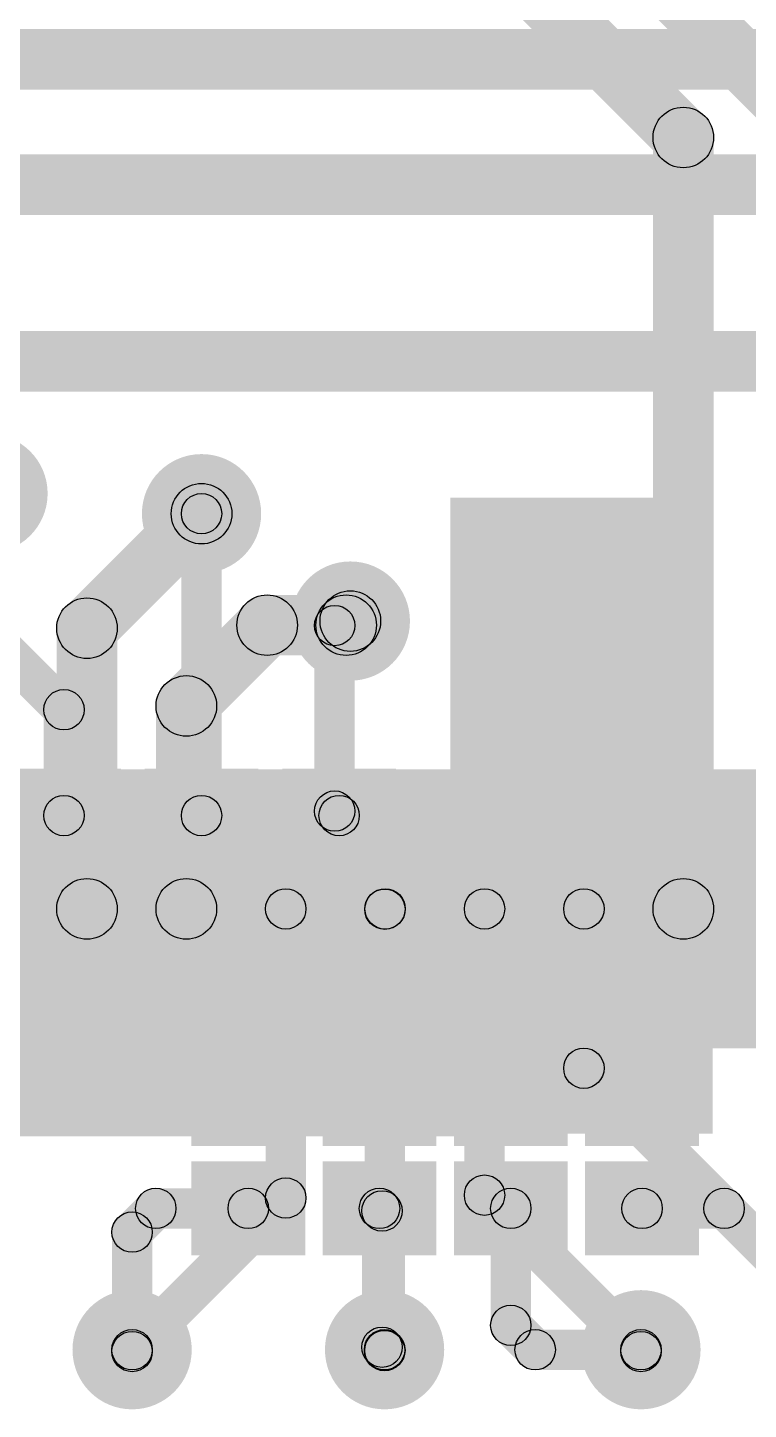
# Model space of a CAD drawing. Header units: millimetres. Extents: x -1.37 to 1.18, y -0.07 to 2.63.
# Drawn here: x 0.0533 to 0.1961, y 0.7319 to 1.0056 of the extents above; entities that cross this region are included whole.
import ezdxf

# ---------------------------------------------------------------- set-up
doc = ezdxf.new("R2010")
doc.units = ezdxf.units.MM
doc.header["$MEASUREMENT"] = 0
for name, color, linetype in [('BottomLayer', 5, 'Continuous'), ('BottomPaste', 16, 'Continuous'), ('BottomSolder', 6, 'Continuous'), ('TopLayer', 1, 'Continuous'), ('TopPaste', 8, 'Continuous'), ('TopSolder', 216, 'Continuous'), ('ViaHoleLayer', 16, 'Continuous')]:
    doc.layers.add(name, color=color, linetype=linetype)

# ---------------------------------------------------------------- blocks, each defined once
blk = doc.blocks.new('R___0201_B_14')
at = {"layer": 'BottomLayer'}
for points in [[(-0.01614, 0.00728), (-0.00551, 0.00728), (-0.00551, -0.00728), (-0.01614, -0.00728)], [(0.00551, 0.00728), (0.01614, 0.00728), (0.01614, -0.00728), (0.00551, -0.00728)]]:
    blk.add_hatch(color=5, dxfattribs=at).paths.add_polyline_path(points)
at = {"layer": 'BottomPaste'}
for points in [[(-0.01614, 0.00728), (-0.00551, 0.00728), (-0.00551, -0.00728), (-0.01614, -0.00728)], [(0.00551, 0.00728), (0.01614, 0.00728), (0.01614, -0.00728), (0.00551, -0.00728)]]:
    blk.add_hatch(color=16, dxfattribs=at).paths.add_polyline_path(points)
at = {"layer": 'BottomSolder'}
for points in [[(-0.02014, 0.01128), (-0.00151, 0.01128), (-0.00151, -0.01128), (-0.02014, -0.01128)], [(0.00151, 0.01128), (0.02014, 0.01128), (0.02014, -0.01128), (0.00151, -0.01128)]]:
    blk.add_hatch(color=6, dxfattribs=at).paths.add_polyline_path(points)
blk = doc.blocks.new('R___0201_B_16')
at = {"layer": 'BottomLayer'}
for points in [[(-0.01614, 0.00728), (-0.00551, 0.00728), (-0.00551, -0.00728), (-0.01614, -0.00728)], [(0.00551, 0.00728), (0.01614, 0.00728), (0.01614, -0.00728), (0.00551, -0.00728)]]:
    blk.add_hatch(color=5, dxfattribs=at).paths.add_polyline_path(points)
at = {"layer": 'BottomPaste'}
for points in [[(-0.01614, 0.00728), (-0.00551, 0.00728), (-0.00551, -0.00728), (-0.01614, -0.00728)], [(0.00551, 0.00728), (0.01614, 0.00728), (0.01614, -0.00728), (0.00551, -0.00728)]]:
    blk.add_hatch(color=16, dxfattribs=at).paths.add_polyline_path(points)
at = {"layer": 'BottomSolder'}
for points in [[(-0.02014, 0.01128), (-0.00151, 0.01128), (-0.00151, -0.01128), (-0.02014, -0.01128)], [(0.00151, 0.01128), (0.02014, 0.01128), (0.02014, -0.01128), (0.00151, -0.01128)]]:
    blk.add_hatch(color=6, dxfattribs=at).paths.add_polyline_path(points)
blk = doc.blocks.new('R___0201_B_18')
at = {"layer": 'BottomLayer'}
for points in [[(-0.01614, 0.00728), (-0.00551, 0.00728), (-0.00551, -0.00728), (-0.01614, -0.00728)], [(0.00551, 0.00728), (0.01614, 0.00728), (0.01614, -0.00728), (0.00551, -0.00728)]]:
    blk.add_hatch(color=5, dxfattribs=at).paths.add_polyline_path(points)
at = {"layer": 'BottomPaste'}
for points in [[(-0.01614, 0.00728), (-0.00551, 0.00728), (-0.00551, -0.00728), (-0.01614, -0.00728)], [(0.00551, 0.00728), (0.01614, 0.00728), (0.01614, -0.00728), (0.00551, -0.00728)]]:
    blk.add_hatch(color=16, dxfattribs=at).paths.add_polyline_path(points)
at = {"layer": 'BottomSolder'}
for points in [[(-0.02014, 0.01128), (-0.00151, 0.01128), (-0.00151, -0.01128), (-0.02014, -0.01128)], [(0.00151, 0.01128), (0.02014, 0.01128), (0.02014, -0.01128), (0.00151, -0.01128)]]:
    blk.add_hatch(color=6, dxfattribs=at).paths.add_polyline_path(points)
blk = doc.blocks.new('R___0201_B_19')
at = {"layer": 'BottomLayer'}
for points in [[(-0.01614, 0.00728), (-0.00551, 0.00728), (-0.00551, -0.00728), (-0.01614, -0.00728)], [(0.00551, 0.00728), (0.01614, 0.00728), (0.01614, -0.00728), (0.00551, -0.00728)]]:
    blk.add_hatch(color=5, dxfattribs=at).paths.add_polyline_path(points)
at = {"layer": 'BottomPaste'}
for points in [[(-0.01614, 0.00728), (-0.00551, 0.00728), (-0.00551, -0.00728), (-0.01614, -0.00728)], [(0.00551, 0.00728), (0.01614, 0.00728), (0.01614, -0.00728), (0.00551, -0.00728)]]:
    blk.add_hatch(color=16, dxfattribs=at).paths.add_polyline_path(points)
at = {"layer": 'BottomSolder'}
for points in [[(-0.02014, 0.01128), (-0.00151, 0.01128), (-0.00151, -0.01128), (-0.02014, -0.01128)], [(0.00151, 0.01128), (0.02014, 0.01128), (0.02014, -0.01128), (0.00151, -0.01128)]]:
    blk.add_hatch(color=6, dxfattribs=at).paths.add_polyline_path(points)
blk = doc.blocks.new('R___0201_B_20')
at = {"layer": 'BottomLayer'}
for points in [[(-0.01614, 0.00728), (-0.00551, 0.00728), (-0.00551, -0.00728), (-0.01614, -0.00728)], [(0.00551, 0.00728), (0.01614, 0.00728), (0.01614, -0.00728), (0.00551, -0.00728)]]:
    blk.add_hatch(color=5, dxfattribs=at).paths.add_polyline_path(points)
at = {"layer": 'BottomPaste'}
for points in [[(-0.01614, 0.00728), (-0.00551, 0.00728), (-0.00551, -0.00728), (-0.01614, -0.00728)], [(0.00551, 0.00728), (0.01614, 0.00728), (0.01614, -0.00728), (0.00551, -0.00728)]]:
    blk.add_hatch(color=16, dxfattribs=at).paths.add_polyline_path(points)
at = {"layer": 'BottomSolder'}
for points in [[(-0.02014, 0.01128), (-0.00151, 0.01128), (-0.00151, -0.01128), (-0.02014, -0.01128)], [(0.00151, 0.01128), (0.02014, 0.01128), (0.02014, -0.01128), (0.00151, -0.01128)]]:
    blk.add_hatch(color=6, dxfattribs=at).paths.add_polyline_path(points)
blk = doc.blocks.new('R___0201_B_22')
at = {"layer": 'BottomLayer'}
for points in [[(-0.01614, 0.00728), (-0.00551, 0.00728), (-0.00551, -0.00728), (-0.01614, -0.00728)], [(0.00551, 0.00728), (0.01614, 0.00728), (0.01614, -0.00728), (0.00551, -0.00728)]]:
    blk.add_hatch(color=5, dxfattribs=at).paths.add_polyline_path(points)
at = {"layer": 'BottomPaste'}
for points in [[(-0.01614, 0.00728), (-0.00551, 0.00728), (-0.00551, -0.00728), (-0.01614, -0.00728)], [(0.00551, 0.00728), (0.01614, 0.00728), (0.01614, -0.00728), (0.00551, -0.00728)]]:
    blk.add_hatch(color=16, dxfattribs=at).paths.add_polyline_path(points)
at = {"layer": 'BottomSolder'}
for points in [[(-0.02014, 0.01128), (-0.00151, 0.01128), (-0.00151, -0.01128), (-0.02014, -0.01128)], [(0.00151, 0.01128), (0.02014, 0.01128), (0.02014, -0.01128), (0.00151, -0.01128)]]:
    blk.add_hatch(color=6, dxfattribs=at).paths.add_polyline_path(points)
blk = doc.blocks.new('R___0201_B_24')
at = {"layer": 'BottomLayer'}
for points in [[(-0.01614, 0.00728), (-0.00551, 0.00728), (-0.00551, -0.00728), (-0.01614, -0.00728)], [(0.00551, 0.00728), (0.01614, 0.00728), (0.01614, -0.00728), (0.00551, -0.00728)]]:
    blk.add_hatch(color=5, dxfattribs=at).paths.add_polyline_path(points)
at = {"layer": 'BottomPaste'}
for points in [[(-0.01614, 0.00728), (-0.00551, 0.00728), (-0.00551, -0.00728), (-0.01614, -0.00728)], [(0.00551, 0.00728), (0.01614, 0.00728), (0.01614, -0.00728), (0.00551, -0.00728)]]:
    blk.add_hatch(color=16, dxfattribs=at).paths.add_polyline_path(points)
at = {"layer": 'BottomSolder'}
for points in [[(-0.02014, 0.01128), (-0.00151, 0.01128), (-0.00151, -0.01128), (-0.02014, -0.01128)], [(0.00151, 0.01128), (0.02014, 0.01128), (0.02014, -0.01128), (0.00151, -0.01128)]]:
    blk.add_hatch(color=6, dxfattribs=at).paths.add_polyline_path(points)
blk = doc.blocks.new('LQFP_100_78')
at = {"layer": 'TopLayer'}
for points in [[(0.06496, -0.2815), (0.06496, -0.32874), (0.05315, -0.32874), (0.05315, -0.2815)], [(0.08465, -0.2815), (0.08465, -0.32874), (0.07283, -0.32874), (0.07283, -0.2815)], [(0.10433, -0.2815), (0.10433, -0.32874), (0.09252, -0.32874), (0.09252, -0.2815)], [(0.12402, -0.2815), (0.12402, -0.32874), (0.1122, -0.32874), (0.1122, -0.2815)], [(0.1437, -0.2815), (0.1437, -0.32874), (0.13189, -0.32874), (0.13189, -0.2815)], [(0.16339, -0.2815), (0.16339, -0.32874), (0.15157, -0.32874), (0.15157, -0.2815)], [(0.18307, -0.2815), (0.18307, -0.32874), (0.17126, -0.32874), (0.17126, -0.2815)]]:
    blk.add_hatch(color=1, dxfattribs=at).paths.add_polyline_path(points)
at = {"layer": 'TopPaste'}
for points in [[(0.06496, -0.2815), (0.06496, -0.32874), (0.05315, -0.32874), (0.05315, -0.2815)], [(0.08465, -0.2815), (0.08465, -0.32874), (0.07283, -0.32874), (0.07283, -0.2815)], [(0.10433, -0.2815), (0.10433, -0.32874), (0.09252, -0.32874), (0.09252, -0.2815)], [(0.12402, -0.2815), (0.12402, -0.32874), (0.1122, -0.32874), (0.1122, -0.2815)], [(0.1437, -0.2815), (0.1437, -0.32874), (0.13189, -0.32874), (0.13189, -0.2815)], [(0.16339, -0.2815), (0.16339, -0.32874), (0.15157, -0.32874), (0.15157, -0.2815)], [(0.18307, -0.2815), (0.18307, -0.32874), (0.17126, -0.32874), (0.17126, -0.2815)]]:
    blk.add_hatch(color=8, dxfattribs=at).paths.add_polyline_path(points)
at = {"layer": 'TopSolder'}
for points in [[(0.04928, -0.2775), (0.04928, -0.33274), (0.02946, -0.33274), (0.02946, -0.2775)], [(0.06896, -0.2775), (0.06896, -0.33274), (0.04915, -0.33274), (0.04915, -0.2775)], [(0.08865, -0.2775), (0.08865, -0.33274), (0.06883, -0.33274), (0.06883, -0.2775)], [(0.10833, -0.2775), (0.10833, -0.33274), (0.08852, -0.33274), (0.08852, -0.2775)], [(0.12802, -0.2775), (0.12802, -0.33274), (0.1082, -0.33274), (0.1082, -0.2775)], [(0.1477, -0.2775), (0.1477, -0.33274), (0.12789, -0.33274), (0.12789, -0.2775)], [(0.16739, -0.2775), (0.16739, -0.33274), (0.14757, -0.33274), (0.14757, -0.2775)], [(0.18707, -0.2775), (0.18707, -0.33274), (0.16726, -0.33274), (0.16726, -0.2775)], [(0.20676, -0.2775), (0.20676, -0.33274), (0.18694, -0.33274), (0.18694, -0.2775)]]:
    blk.add_hatch(color=216, dxfattribs=at).paths.add_polyline_path(points)
blk = doc.blocks.new('C___0603_B_102')
at = {"layer": 'BottomLayer'}
for points in [[(-0.045, -0.0175), (-0.045, 0.0175), (-0.015, 0.0175), (-0.015, -0.0175)], [(0.015, -0.0175), (0.015, 0.0175), (0.045, 0.0175), (0.045, -0.0175)]]:
    blk.add_hatch(color=5, dxfattribs=at).paths.add_polyline_path(points)
at = {"layer": 'BottomPaste'}
for points in [[(-0.045, -0.0175), (-0.045, 0.0175), (-0.015, 0.0175), (-0.015, -0.0175)], [(0.015, -0.0175), (0.015, 0.0175), (0.045, 0.0175), (0.045, -0.0175)]]:
    blk.add_hatch(color=16, dxfattribs=at).paths.add_polyline_path(points)
at = {"layer": 'BottomSolder'}
for points in [[(-0.04736, -0.01986), (-0.04736, 0.01986), (-0.01264, 0.01986), (-0.01264, -0.01986)], [(0.01264, -0.01986), (0.01264, 0.01986), (0.04736, 0.01986), (0.04736, -0.01986)]]:
    blk.add_hatch(color=6, dxfattribs=at).paths.add_polyline_path(points)

msp = doc.modelspace()

# ---------------------------------------------------------------- hatches: boundary and pattern name
at = {"layer": 'BottomLayer'}
for points in [[(0.04219, 0.99334), (0.04219, 1.00534), (0.24628, 1.00534), (0.24628, 0.99334)], [(0.03147, 0.96853), (0.03147, 0.98053), (0.236, 0.98053), (0.236, 0.96853)], [(0.02809, 0.93353), (0.02809, 0.94553), (0.236, 0.94553), (0.236, 0.93353)], [(0.189, 0.78653), (0.189, 0.91253), (0.137, 0.91253), (0.137, 0.78653)], [(0.09175, 0.84953), (0.08375, 0.84953), (0.08375, 0.90934), (0.09175, 0.90934)], [(0.04264, 0.88271), (0.04829, 0.88836), (0.06333, 0.87333), (0.05767, 0.86767)], [(0.11811, 0.85042), (0.11011, 0.85042), (0.11011, 0.88718), (0.11811, 0.88718)], [(0.0645, 0.84953), (0.0565, 0.84953), (0.0565, 0.8705), (0.0645, 0.8705)], [(0.11128, 0.84759), (0.11694, 0.85325), (0.11783, 0.85236), (0.11217, 0.8467)], [(-0.082, 0.786), (0.138, 0.786), (0.138, 0.8337), (-0.082, 0.8337)], [(0.07869, 0.7677), (0.07869, 0.7757), (0.097, 0.7757), (0.097, 0.7677)], [(0.175, 0.7677), (0.175, 0.7757), (0.19125, 0.7757), (0.19125, 0.7677)], [(0.07683, 0.76419), (0.07117, 0.76984), (0.07586, 0.77453), (0.08151, 0.76887)], [(0.12017, 0.76887), (0.12583, 0.77453), (0.12633, 0.77403), (0.12067, 0.76837)], [(0.18843, 0.76887), (0.19408, 0.77453), (0.21343, 0.75519), (0.20777, 0.74953)], [(0.1275, 0.7442), (0.1195, 0.7442), (0.1195, 0.7712), (0.1275, 0.7712)], [(0.153, 0.74853), (0.145, 0.74853), (0.145, 0.7717), (0.153, 0.7717)], [(0.078, 0.7437), (0.07, 0.7437), (0.07, 0.76701), (0.078, 0.76701)], [(0.14617, 0.7457), (0.15183, 0.75136), (0.15666, 0.74653), (0.151, 0.74087)], [(0.15383, 0.7397), (0.15383, 0.7477), (0.17478, 0.7477), (0.17478, 0.7397)], [(0.12067, 0.74137), (0.12633, 0.74703), (0.12683, 0.74653), (0.12117, 0.74087)]]:
    msp.add_hatch(color=5, dxfattribs=at).paths.add_polyline_path(points)
h = msp.add_hatch(color=5, dxfattribs=at)
edge = h.paths.add_edge_path()
edge.add_arc((0.04546, 0.91334), 0.01181, 0, 360)
h = msp.add_hatch(color=5, dxfattribs=at)
edge = h.paths.add_edge_path()
edge.add_arc((0.08775, 0.90934), 0.01181, 0, 360)
h = msp.add_hatch(color=5, dxfattribs=at)
edge = h.paths.add_edge_path()
edge.add_arc((0.08775, 0.90934), 0.004, 0, 360)
h = msp.add_hatch(color=5, dxfattribs=at)
edge = h.paths.add_edge_path()
edge.add_arc((0.11722, 0.88807), 0.01181, 0, 360)
h = msp.add_hatch(color=5, dxfattribs=at)
edge = h.paths.add_edge_path()
edge.add_arc((0.152, 0.88653), 0.01181, 0, 360)
h = msp.add_hatch(color=5, dxfattribs=at)
edge = h.paths.add_edge_path()
edge.add_arc((0.11411, 0.88718), 0.004, 0, 360)
h = msp.add_hatch(color=5, dxfattribs=at)
edge = h.paths.add_edge_path()
edge.add_arc((0.0605, 0.8705), 0.004, 0, 360)
h = msp.add_hatch(color=5, dxfattribs=at)
edge = h.paths.add_edge_path()
edge.add_arc((0.0605, 0.8705), 0.004, 0, 360)
h = msp.add_hatch(color=5, dxfattribs=at)
edge = h.paths.add_edge_path()
edge.add_arc((0.11411, 0.85042), 0.004, 0, 360)
h = msp.add_hatch(color=5, dxfattribs=at)
edge = h.paths.add_edge_path()
edge.add_arc((0.11411, 0.85042), 0.004, 0, 360)
h = msp.add_hatch(color=5, dxfattribs=at)
edge = h.paths.add_edge_path()
edge.add_arc((0.0605, 0.84953), 0.004, 0, 360)
h = msp.add_hatch(color=5, dxfattribs=at)
edge = h.paths.add_edge_path()
edge.add_arc((0.08775, 0.84953), 0.004, 0, 360)
h = msp.add_hatch(color=5, dxfattribs=at)
edge = h.paths.add_edge_path()
edge.add_arc((0.115, 0.84953), 0.004, 0, 360)
h = msp.add_hatch(color=5, dxfattribs=at)
edge = h.paths.add_edge_path()
edge.add_arc((0.07869, 0.7717), 0.004, 0, 360)
h = msp.add_hatch(color=5, dxfattribs=at)
edge = h.paths.add_edge_path()
edge.add_arc((0.07869, 0.7717), 0.004, 0, 360)
h = msp.add_hatch(color=5, dxfattribs=at)
edge = h.paths.add_edge_path()
edge.add_arc((0.097, 0.7717), 0.004, 0, 360)
h = msp.add_hatch(color=5, dxfattribs=at)
edge = h.paths.add_edge_path()
edge.add_arc((0.123, 0.7717), 0.004, 0, 360)
h = msp.add_hatch(color=5, dxfattribs=at)
edge = h.paths.add_edge_path()
edge.add_arc((0.1235, 0.7712), 0.004, 0, 360)
h = msp.add_hatch(color=5, dxfattribs=at)
edge = h.paths.add_edge_path()
edge.add_arc((0.1235, 0.7712), 0.004, 0, 360)
h = msp.add_hatch(color=5, dxfattribs=at)
edge = h.paths.add_edge_path()
edge.add_arc((0.149, 0.7717), 0.004, 0, 360)
h = msp.add_hatch(color=5, dxfattribs=at)
edge = h.paths.add_edge_path()
edge.add_arc((0.175, 0.7717), 0.004, 0, 360)
h = msp.add_hatch(color=5, dxfattribs=at)
edge = h.paths.add_edge_path()
edge.add_arc((0.19125, 0.7717), 0.004, 0, 360)
h = msp.add_hatch(color=5, dxfattribs=at)
edge = h.paths.add_edge_path()
edge.add_arc((0.19125, 0.7717), 0.004, 0, 360)
h = msp.add_hatch(color=5, dxfattribs=at)
edge = h.paths.add_edge_path()
edge.add_arc((0.074, 0.76701), 0.004, 0, 360)
h = msp.add_hatch(color=5, dxfattribs=at)
edge = h.paths.add_edge_path()
edge.add_arc((0.074, 0.76701), 0.004, 0, 360)
h = msp.add_hatch(color=5, dxfattribs=at)
edge = h.paths.add_edge_path()
edge.add_arc((0.074, 0.7437), 0.01181, 0, 360)
h = msp.add_hatch(color=5, dxfattribs=at)
edge = h.paths.add_edge_path()
edge.add_arc((0.124, 0.7437), 0.01181, 0, 360)
h = msp.add_hatch(color=5, dxfattribs=at)
edge = h.paths.add_edge_path()
edge.add_arc((0.17478, 0.7437), 0.01181, 0, 360)
h = msp.add_hatch(color=5, dxfattribs=at)
edge = h.paths.add_edge_path()
edge.add_arc((0.149, 0.74853), 0.004, 0, 360)
h = msp.add_hatch(color=5, dxfattribs=at)
edge = h.paths.add_edge_path()
edge.add_arc((0.149, 0.74853), 0.004, 0, 360)
h = msp.add_hatch(color=5, dxfattribs=at)
edge = h.paths.add_edge_path()
edge.add_arc((0.074, 0.7437), 0.004, 0, 360)
h = msp.add_hatch(color=5, dxfattribs=at)
edge = h.paths.add_edge_path()
edge.add_arc((0.1235, 0.7442), 0.004, 0, 360)
h = msp.add_hatch(color=5, dxfattribs=at)
edge = h.paths.add_edge_path()
edge.add_arc((0.1235, 0.7442), 0.004, 0, 360)
h = msp.add_hatch(color=5, dxfattribs=at)
edge = h.paths.add_edge_path()
edge.add_arc((0.124, 0.7437), 0.004, 0, 360)
h = msp.add_hatch(color=5, dxfattribs=at)
edge = h.paths.add_edge_path()
edge.add_arc((0.15383, 0.7437), 0.004, 0, 360)
h = msp.add_hatch(color=5, dxfattribs=at)
edge = h.paths.add_edge_path()
edge.add_arc((0.15383, 0.7437), 0.004, 0, 360)
h = msp.add_hatch(color=5, dxfattribs=at)
edge = h.paths.add_edge_path()
edge.add_arc((0.17478, 0.7437), 0.004, 0, 360)
at = {"layer": 'TopLayer'}
for points in [[(0.07438, 1.11105), (0.08287, 1.11953), (0.20709, 0.9953), (0.19861, 0.98682)], [(0.05538, 1.10318), (0.06387, 1.11166), (0.18741, 0.98812), (0.17892, 0.97963)], [(0.18917, 0.83104), (0.17717, 0.83104), (0.17717, 0.98388), (0.18917, 0.98388)], [(0.0693, 0.88241), (0.06081, 0.89089), (0.08351, 0.91359), (0.09199, 0.9051)], [(0.10075, 0.88125), (0.10075, 0.89325), (0.1164, 0.89325), (0.1164, 0.88125)], [(0.08898, 0.867), (0.0805, 0.87549), (0.0965, 0.8915), (0.10499, 0.88301)], [(0.12064, 0.88301), (0.11216, 0.8915), (0.11298, 0.89231), (0.12146, 0.88383)], [(0.07106, 0.83104), (0.05906, 0.83104), (0.05906, 0.88665), (0.07106, 0.88665)], [(0.09074, 0.83104), (0.07874, 0.83104), (0.07874, 0.87125), (0.09074, 0.87125)], [(0.12688, 0.82816), (0.12123, 0.83381), (0.12128, 0.83387), (0.12694, 0.82821)], [(0.10843, 0.77376), (0.10043, 0.77376), (0.10043, 0.83104), (0.10843, 0.83104)], [(0.12806, 0.74358), (0.12006, 0.74358), (0.12006, 0.83098), (0.12806, 0.83098)], [(0.1478, 0.77432), (0.1398, 0.77432), (0.1398, 0.83104), (0.1478, 0.83104)], [(0.16748, 0.79947), (0.15948, 0.79947), (0.15948, 0.83104), (0.16748, 0.83104)], [(0.16065, 0.79665), (0.16631, 0.8023), (0.21343, 0.75519), (0.20777, 0.74953)], [(0.07683, 0.74051), (0.07117, 0.74617), (0.1016, 0.77659), (0.10725, 0.77094)], [(0.14097, 0.77149), (0.14662, 0.77715), (0.17761, 0.74617), (0.17195, 0.74051)], [(0.12683, 0.7407), (0.12117, 0.74636), (0.12123, 0.74641), (0.12688, 0.74075)]]:
    msp.add_hatch(color=1, dxfattribs=at).paths.add_polyline_path(points)
h = msp.add_hatch(color=1, dxfattribs=at)
edge = h.paths.add_edge_path()
edge.add_arc((0.18317, 0.98388), 0.006, 0, 360)
h = msp.add_hatch(color=1, dxfattribs=at)
edge = h.paths.add_edge_path()
edge.add_arc((0.18317, 0.98388), 0.006, 0, 360)
h = msp.add_hatch(color=1, dxfattribs=at)
edge = h.paths.add_edge_path()
edge.add_arc((0.04546, 0.91334), 0.01181, 0, 360)
h = msp.add_hatch(color=1, dxfattribs=at)
edge = h.paths.add_edge_path()
edge.add_arc((0.08775, 0.90934), 0.01181, 0, 360)
h = msp.add_hatch(color=1, dxfattribs=at)
edge = h.paths.add_edge_path()
edge.add_arc((0.08775, 0.90934), 0.006, 0, 360)
h = msp.add_hatch(color=1, dxfattribs=at)
edge = h.paths.add_edge_path()
edge.add_arc((0.11722, 0.88807), 0.01181, 0, 360)
h = msp.add_hatch(color=1, dxfattribs=at)
edge = h.paths.add_edge_path()
edge.add_arc((0.152, 0.88653), 0.01181, 0, 360)
h = msp.add_hatch(color=1, dxfattribs=at)
edge = h.paths.add_edge_path()
edge.add_arc((0.06506, 0.88665), 0.006, 0, 360)
h = msp.add_hatch(color=1, dxfattribs=at)
edge = h.paths.add_edge_path()
edge.add_arc((0.06506, 0.88665), 0.006, 0, 360)
h = msp.add_hatch(color=1, dxfattribs=at)
edge = h.paths.add_edge_path()
edge.add_arc((0.10075, 0.88725), 0.006, 0, 360)
h = msp.add_hatch(color=1, dxfattribs=at)
edge = h.paths.add_edge_path()
edge.add_arc((0.10075, 0.88725), 0.006, 0, 360)
h = msp.add_hatch(color=1, dxfattribs=at)
edge = h.paths.add_edge_path()
edge.add_arc((0.1164, 0.88725), 0.006, 0, 360)
h = msp.add_hatch(color=1, dxfattribs=at)
edge = h.paths.add_edge_path()
edge.add_arc((0.1164, 0.88725), 0.006, 0, 360)
h = msp.add_hatch(color=1, dxfattribs=at)
edge = h.paths.add_edge_path()
edge.add_arc((0.11722, 0.88807), 0.006, 0, 360)
h = msp.add_hatch(color=1, dxfattribs=at)
edge = h.paths.add_edge_path()
edge.add_arc((0.08474, 0.87125), 0.006, 0, 360)
h = msp.add_hatch(color=1, dxfattribs=at)
edge = h.paths.add_edge_path()
edge.add_arc((0.08474, 0.87125), 0.006, 0, 360)
h = msp.add_hatch(color=1, dxfattribs=at)
edge = h.paths.add_edge_path()
edge.add_arc((0.06506, 0.83104), 0.006, 0, 360)
h = msp.add_hatch(color=1, dxfattribs=at)
edge = h.paths.add_edge_path()
edge.add_arc((0.08474, 0.83104), 0.006, 0, 360)
h = msp.add_hatch(color=1, dxfattribs=at)
edge = h.paths.add_edge_path()
edge.add_arc((0.10443, 0.83104), 0.004, 0, 360)
h = msp.add_hatch(color=1, dxfattribs=at)
edge = h.paths.add_edge_path()
edge.add_arc((0.12406, 0.83098), 0.004, 0, 360)
h = msp.add_hatch(color=1, dxfattribs=at)
edge = h.paths.add_edge_path()
edge.add_arc((0.12406, 0.83098), 0.004, 0, 360)
h = msp.add_hatch(color=1, dxfattribs=at)
edge = h.paths.add_edge_path()
edge.add_arc((0.12411, 0.83104), 0.004, 0, 360)
h = msp.add_hatch(color=1, dxfattribs=at)
edge = h.paths.add_edge_path()
edge.add_arc((0.1438, 0.83104), 0.004, 0, 360)
h = msp.add_hatch(color=1, dxfattribs=at)
edge = h.paths.add_edge_path()
edge.add_arc((0.16348, 0.83104), 0.004, 0, 360)
h = msp.add_hatch(color=1, dxfattribs=at)
edge = h.paths.add_edge_path()
edge.add_arc((0.18317, 0.83104), 0.006, 0, 360)
h = msp.add_hatch(color=1, dxfattribs=at)
edge = h.paths.add_edge_path()
edge.add_arc((0.16348, 0.79947), 0.004, 0, 360)
h = msp.add_hatch(color=1, dxfattribs=at)
edge = h.paths.add_edge_path()
edge.add_arc((0.16348, 0.79947), 0.004, 0, 360)
h = msp.add_hatch(color=1, dxfattribs=at)
edge = h.paths.add_edge_path()
edge.add_arc((0.10443, 0.77376), 0.004, 0, 360)
h = msp.add_hatch(color=1, dxfattribs=at)
edge = h.paths.add_edge_path()
edge.add_arc((0.10443, 0.77376), 0.004, 0, 360)
h = msp.add_hatch(color=1, dxfattribs=at)
edge = h.paths.add_edge_path()
edge.add_arc((0.1438, 0.77432), 0.004, 0, 360)
h = msp.add_hatch(color=1, dxfattribs=at)
edge = h.paths.add_edge_path()
edge.add_arc((0.1438, 0.77432), 0.004, 0, 360)
h = msp.add_hatch(color=1, dxfattribs=at)
edge = h.paths.add_edge_path()
edge.add_arc((0.074, 0.7437), 0.01181, 0, 360)
h = msp.add_hatch(color=1, dxfattribs=at)
edge = h.paths.add_edge_path()
edge.add_arc((0.124, 0.7437), 0.01181, 0, 360)
h = msp.add_hatch(color=1, dxfattribs=at)
edge = h.paths.add_edge_path()
edge.add_arc((0.17478, 0.7437), 0.01181, 0, 360)
h = msp.add_hatch(color=1, dxfattribs=at)
edge = h.paths.add_edge_path()
edge.add_arc((0.124, 0.74353), 0.004, 0, 360)
h = msp.add_hatch(color=1, dxfattribs=at)
edge = h.paths.add_edge_path()
edge.add_arc((0.12406, 0.74358), 0.004, 0, 360)
h = msp.add_hatch(color=1, dxfattribs=at)
edge = h.paths.add_edge_path()
edge.add_arc((0.12406, 0.74358), 0.004, 0, 360)
h = msp.add_hatch(color=1, dxfattribs=at)
edge = h.paths.add_edge_path()
edge.add_arc((0.074, 0.74334), 0.004, 0, 360)
h = msp.add_hatch(color=1, dxfattribs=at)
edge = h.paths.add_edge_path()
edge.add_arc((0.17478, 0.74334), 0.004, 0, 360)
at = {"layer": 'ViaHoleLayer'}
h = msp.add_hatch(color=16, dxfattribs=at)
edge = h.paths.add_edge_path()
edge.add_arc((0.08775, 0.90934), 0.00591, 0, 360)
h = msp.add_hatch(color=16, dxfattribs=at)
edge = h.paths.add_edge_path()
edge.add_arc((0.11722, 0.88807), 0.00591, 0, 360)
h = msp.add_hatch(color=16, dxfattribs=at)
edge = h.paths.add_edge_path()
edge.add_arc((0.152, 0.88653), 0.00591, 0, 360)
h = msp.add_hatch(color=16, dxfattribs=at)
edge = h.paths.add_edge_path()
edge.add_arc((0.074, 0.7437), 0.00591, 0, 360)
h = msp.add_hatch(color=16, dxfattribs=at)
edge = h.paths.add_edge_path()
edge.add_arc((0.124, 0.7437), 0.00591, 0, 360)
h = msp.add_hatch(color=16, dxfattribs=at)
edge = h.paths.add_edge_path()
edge.add_arc((0.17478, 0.7437), 0.00591, 0, 360)

# ---------------------------------------------------------------- linework, layer by layer
at = {"layer": 'BottomLayer'}
for centre in [(0.08775, 0.90934), (0.11411, 0.88718), (0.0605, 0.8705), (0.0605, 0.8705), (0.11411, 0.85042), (0.11411, 0.85042), (0.0605, 0.84953), (0.08775, 0.84953), (0.115, 0.84953), (0.07869, 0.7717), (0.07869, 0.7717), (0.097, 0.7717), (0.123, 0.7717), (0.1235, 0.7712), (0.1235, 0.7712), (0.149, 0.7717), (0.175, 0.7717), (0.19125, 0.7717), (0.19125, 0.7717), (0.074, 0.76701), (0.074, 0.76701), (0.149, 0.74853), (0.149, 0.74853), (0.074, 0.7437), (0.1235, 0.7442), (0.1235, 0.7442), (0.124, 0.7437), (0.15383, 0.7437), (0.15383, 0.7437), (0.17478, 0.7437)]:
    msp.add_circle(centre, 0.004, dxfattribs=at)
at = {"layer": 'TopLayer'}
for centre, radius in [((0.18317, 0.98388), 0.006), ((0.18317, 0.98388), 0.006), ((0.08775, 0.90934), 0.006), ((0.06506, 0.88665), 0.006), ((0.06506, 0.88665), 0.006), ((0.10075, 0.88725), 0.006), ((0.10075, 0.88725), 0.006), ((0.1164, 0.88725), 0.006), ((0.1164, 0.88725), 0.006), ((0.11722, 0.88807), 0.006), ((0.08474, 0.87125), 0.006), ((0.08474, 0.87125), 0.006), ((0.06506, 0.83104), 0.006), ((0.08474, 0.83104), 0.006), ((0.10443, 0.83104), 0.004), ((0.12406, 0.83098), 0.004), ((0.12406, 0.83098), 0.004), ((0.12411, 0.83104), 0.004), ((0.1438, 0.83104), 0.004), ((0.16348, 0.83104), 0.004), ((0.18317, 0.83104), 0.006), ((0.16348, 0.79947), 0.004), ((0.16348, 0.79947), 0.004), ((0.10443, 0.77376), 0.004), ((0.10443, 0.77376), 0.004), ((0.1438, 0.77432), 0.004), ((0.1438, 0.77432), 0.004), ((0.124, 0.74353), 0.004), ((0.12406, 0.74358), 0.004), ((0.12406, 0.74358), 0.004), ((0.074, 0.74334), 0.004), ((0.17478, 0.74334), 0.004)]:
    msp.add_circle(centre, radius, dxfattribs=at)

# ---------------------------------------------------------------- block references
msp.add_blockref('LQFP_100_78', (0.006, 1.13616))
for name, p, rotation in [('R___0201_B_24', (0.0605, 0.8387), 90), ('R___0201_B_22', (0.08775, 0.8387), 90), ('R___0201_B_20', (0.115, 0.8387), 90), ('C___0603_B_102', (0.182, 0.83153), 360), ('R___0201_B_19', (0.097, 0.78253), 270), ('R___0201_B_18', (0.123, 0.78253), 270), ('R___0201_B_16', (0.149, 0.78253), 270), ('R___0201_B_14', (0.175, 0.78253), 270)]:
    msp.add_blockref(name, p, dxfattribs=dict(rotation=rotation))

doc.saveas('drawing.dxf')
